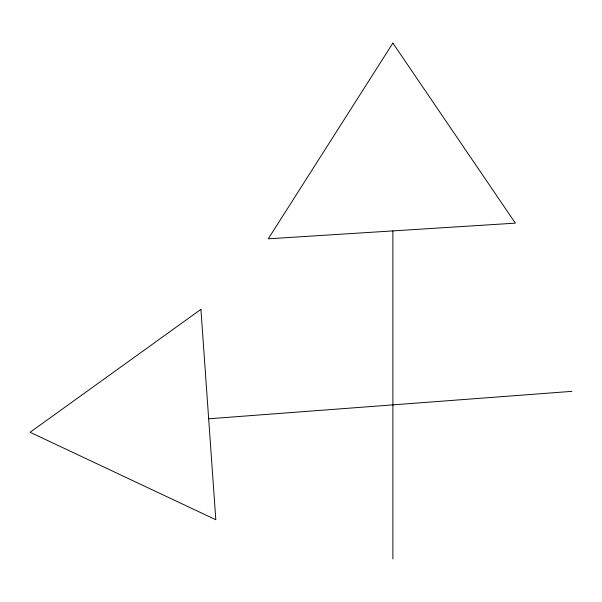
<?xml version="1.0" encoding="UTF-8"?>
<svg xmlns="http://www.w3.org/2000/svg" width="602" height="602" viewBox="0 0 602 602"><rect width="100%" height="100%" fill="white"/><g stroke="black" fill="none" stroke-linecap="round" stroke-linejoin="round"><path stroke-width="0.9" d="M208.668 418.789L571.9 391.353M392.888 230.912L392.895 558.904M392.88 43.096L268.266 238.806L515.365 223.146L392.88 43.096M200.917 309.36L30.1 432.281L215.817 519.737L200.917 309.36"/></g></svg>
